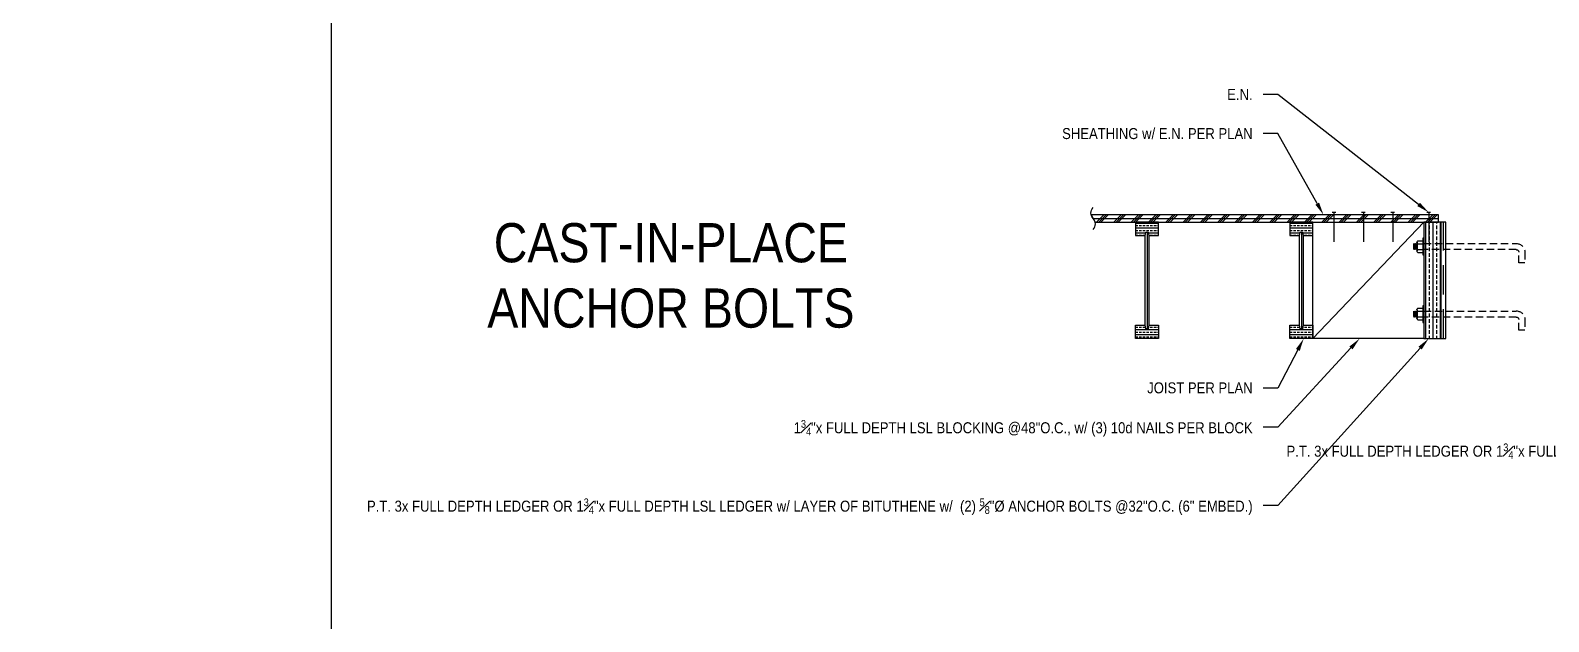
# Model space of a CAD drawing. Header units: inches. Extents: x -2661 to 42767, y -1222 to 9099.
# Drawn here: x 1714.3 to 1869.3, y 1191.7 to 1252 of the extents above; entities that cross this region are included whole.
import ezdxf
from ezdxf import colors
from ezdxf.entities.mleader import LeaderData, LeaderLine
from ezdxf.math import Vec2, Vec3

# ---------------------------------------------------------------- set-up
doc = ezdxf.new("R2010")
doc.units = ezdxf.units.IN
doc.header["$LTSCALE"] = 12
doc.header["$MEASUREMENT"] = 0
doc.linetypes.add('HIDDEN', pattern=[0.375, 0.25, -0.125])
doc.linetypes.add('HIDDEN4', pattern=[0.09375, 0.0625, -0.03125])
doc.layers.get('0').update_dxf_attribs({"linetype": 'CONTINUOUS'})
doc.layers.add('S-ANNO-NONPLOT', color=253, linetype='CONTINUOUS', plot=False, transparency=0.5)
for name, color, linetype in [('S-ANNO-NOTE', 4, 'CONTINUOUS'), ('S-BOLT', 2, 'CONTINUOUS'), ('S-BREAK', 2, 'CONTINUOUS'), ('S-MEMBRANE', 6, 'HIDDEN'), ('S-NAIL', 2, 'CONTINUOUS'), ('S-WOOD', 3, 'CONTINUOUS')]:
    doc.layers.add(name, color=color, linetype=linetype)
doc.styles.add('Arial', font='arial.ttf', dxfattribs={"width": 0.85})

# ---------------------------------------------------------------- blocks, each defined once
blk = doc.blocks.new('*U1291')
at = {"layer": 'S-WOOD'}
h = blk.add_hatch(dxfattribs=at)
h.set_pattern_fill('ANSI33', color=1, scale=3, angle=45, style=0)
h.set_pattern_definition([(90, (0.25, -8.375), (-0.75, 1e-16), []), (90, (0.625, -8), (-0.75, 1e-16), [0.375, -0.1875])])
h.paths.add_polyline_path([(1.75, -11.875), (0, -11.875), (0, 0), (1.75, 0)])
at = {"color": 4}
blk.add_lwpolyline([(0, 0), (1.75, 0), (1.75, -11.875), (0, -11.875)], close=True, dxfattribs=at)
blk.add_lwpolyline([(1.75, -11.875), (0, -11.875), (0, 0), (1.75, 0)], close=True)
blk = doc.blocks.new('10d')
at = {"color": 3}
blk.add_line((0.19, 0.25), (-0.19, 0.25), dxfattribs=at)
at = {"color": 2}
blk.add_line((0, 0.25), (0, -2.75), dxfattribs=at)
blk = doc.blocks.new('*U1290')
at = {"color": 0}
blk.add_line((0, 11.87), (11.34, 0), dxfattribs=at)
blk.add_lwpolyline([(0, 11.87), (0, 0), (11.34, 0), (11.34, 11.87)], close=True)
blk = doc.blocks.new('*U1289')
h = blk.add_hatch()
h.set_pattern_fill('ANSI33', color=1, scale=2, angle=315)
h.set_pattern_definition([(0, (-0.875, 2.375), (1e-16, 0.5), []), (0, (-0.625, 2.125), (1e-16, 0.5), [0.25, -0.125])])
h.paths.add_polyline_path([(-1.16, 10.5), (-0.19, 10.5), (-0.11, 10.87), (0.11, 10.87), (0.19, 10.5), (1.16, 10.5), (1.16, 11.88), (-1.16, 11.88)])
h = blk.add_hatch()
h.set_pattern_fill('ANSI33', color=1, scale=2, angle=315)
h.set_pattern_definition([(0, (-0.875, 0), (1e-16, 0.5), []), (0, (-0.625, -0.25), (1e-16, 0.5), [0.25, -0.125])])
h.paths.add_polyline_path([(1.16, 0), (1.16, 1.38), (0.19, 1.38), (0.11, 1), (-0.11, 1), (-0.19, 1.38), (-1.16, 1.38), (-1.16, 0)])
at = {"color": 1}
blk.add_line((0, 10.87), (0, 1), dxfattribs=at)
for points in [[(0.19, 10.5), (1.16, 10.5), (1.16, 11.88), (-1.16, 11.88), (-1.16, 10.5), (-0.19, 10.5)], [(0.19, 1.38), (1.16, 1.38), (1.16, 0), (-1.16, 0), (-1.16, 1.38), (-0.19, 1.38)]]:
    blk.add_lwpolyline(points)
at = {"color": 2}
blk.add_lwpolyline([(-0.19, 10.5), (-0.11, 10.87), (0.11, 10.87), (0.19, 10.5), (0.19, 1.38), (0.11, 1), (-0.11, 1), (-0.19, 1.38)], close=True, dxfattribs=at)
blk = doc.blocks.new('10 INCH ANCHOR BOLT')
at = {"layer": 'S-BOLT'}
for p, q in [((-0.59, 0.62), (-0.59, 0.11)), ((-0.44, 0.69), (0.44, 0.69)), ((0.25, 1.01), (-0.31, 1.01)), ((-0.31, 1.01), (-0.24, 0.97)), ((-0.31, 0.93), (-0.24, 0.97)), ((0.31, 0.89), (-0.31, 0.93)), ((-0.31, 0.93), (-0.24, 0.89)), ((-0.31, 0.85), (-0.24, 0.89)), ((0.31, 0.81), (-0.31, 0.85)), ((-0.31, 0.85), (-0.24, 0.81)), ((-0.31, 0.77), (-0.24, 0.81)), ((0.31, 0.73), (-0.31, 0.77)), ((-0.31, 0.77), (-0.24, 0.73)), ((-0.31, 0.69), (-0.24, 0.73)), ((-0.29, 0.62), (-0.29, 0.11)), ((-0.24, 0.97), (0.25, 0.93)), ((-0.24, 0.89), (0.25, 0.85)), ((-0.24, 0.81), (0.25, 0.77)), ((-0.24, 0.73), (0.25, 0.69)), ((0.31, 0.97), (-0.05, 0.99)), ((0.25, 1.01), (0.31, 0.97)), ((0.25, 0.93), (0.31, 0.97)), ((0.25, 0.93), (0.31, 0.89)), ((0.25, 0.85), (0.31, 0.89)), ((0.25, 0.85), (0.31, 0.81)), ((0.25, 0.77), (0.31, 0.81)), ((0.25, 0.77), (0.31, 0.73)), ((0.25, 0.69), (0.31, 0.73)), ((0.29, 0.62), (0.29, 0.11)), ((0.59, 0.62), (0.59, 0.11))]:
    blk.add_line(p, q, dxfattribs=at)
at = {"layer": 'S-BOLT', "linetype": 'HIDDEN4'}
for p, q in [((-0.31, 0), (-0.31, -9.44)), ((0.31, -9.44), (0.31, 0)), ((1.66, -9.69), (0.56, -9.69)), ((0.56, -10.31), (1.66, -10.31)), ((1.66, -10.31), (1.66, -9.69))]:
    blk.add_line(p, q, dxfattribs=at)
at = {"layer": 'S-BOLT'}
blk.add_lwpolyline([(0.85, 0.11), (0.85, 0), (-0.85, 0), (-0.85, 0.11)], close=True, dxfattribs=at)
for centre, radius, start, end in [((-0.44, 0.52), 0.177, 33.8901, 146.1099), ((0, 0.1), 0.589, 60.1583, 119.8417), ((0.44, 0.52), 0.177, 33.8901, 146.1099)]:
    blk.add_arc(centre, radius, start, end, dxfattribs=at)
at = {"layer": 'S-BOLT', "linetype": 'HIDDEN4'}
for radius in [0.875, 0.25]:
    blk.add_arc((0.56, -9.44), radius, 180, 270, dxfattribs=at)
blk = doc.blocks.new('*U1351')
at = {"xscale": -1}
blk.add_blockref('10 INCH ANCHOR BOLT', (0, 0), dxfattribs=at)
blk = doc.blocks.new('LEDGER_ABs_PARALLEL')
at = {"layer": 'S-WOOD'}
h = blk.add_hatch(dxfattribs=at)
h.set_pattern_fill('PLAST', color=1, scale=5, angle=45, style=0)
h.set_pattern_definition([(45, (-16.9862, -2e-06), (-0.88388, 0.88388), []), (45, (-17.0967, 0.1105), (-0.88388, 0.88388), []), (45, (-17.2072, 0.221), (-0.88388, 0.88388), [])])
h.paths.add_polyline_path([(-35.8, 0), (-0.75, 0), (-0.75, 0.75), (-36.2, 0.75)])
at = {"layer": 'S-ANNO-NONPLOT'}
blk.add_lwpolyline([(-0.5, -11.88), (0, -11.88), (0, 0), (-0.5, 0)], close=True, dxfattribs=at)
at = {"layer": 'S-BREAK'}
blk.add_lwpolyline([(-36, -0.75, 0.408465), (-36, 0.37, -0.407415), (-36, 1.48, -2.166217)], format="xyb", dxfattribs=at)
at = {"layer": 'S-MEMBRANE'}
blk.add_line((-0.25, -11.88), (-0.25, 0), dxfattribs=at)
at = {"layer": 'S-WOOD', "color": 1}
blk.add_line((-36, 0.37), (-0.75, 0.37), dxfattribs=at)
at = {"layer": 'S-WOOD'}
blk.add_lwpolyline([(-35.8, 0), (-0.75, 0), (-0.75, 0.75), (-36.2, 0.75)], close=True, dxfattribs=at)
at = {"rotation": 90}
for p in [(-2.25, -2.5), (-2.25, -9.38)]:
    blk.add_blockref('*U1351', p, dxfattribs=at)
at = {"layer": 'S-NAIL', "xscale": -1}
for p in [(-11.42, 0.75), (-8.42, 0.75), (-5.42, 0.75), (-1.75, 0.75)]:
    blk.add_blockref('10d', p, dxfattribs=at)
at = {"layer": 'S-WOOD'}
for p in [(-30.5, -11.88), (-14.75, -11.88)]:
    blk.add_blockref('*U1289', p, dxfattribs=at)
at = {"layer": 'S-WOOD', "color": 2, "xscale": -1, "rotation": 180}
blk.add_blockref('*U1290', (-13.59, 0), dxfattribs=at)
at = {"layer": 'S-WOOD', "xscale": -1}
blk.add_blockref('*U1291', (-0.5, 0), dxfattribs=at)
at = {"layer": 'S-ANNO-NOTE'}
ml = blk.add_multileader_mtext('Standard', dxfattribs=at)
ml.set_content('\\A1;E.N.', color=4, style='Arial')
ml.set_leader_properties(color=2)
ml.build(insert=Vec2(0, 0))
ml.multileader.update_dxf_attribs({"dogleg_length": 0.36, "arrow_head_size": 1.31, "scale": 12})
ctx = ml.context
ctx.base_point, ctx.scale, ctx.char_height, ctx.arrow_head_size, ctx.landing_gap_size, ctx.plane_origin = Vec3(-23.17, 13.04), 12, 1.125, 1.31, 1.08, Vec3(29.57, 315.1)
ctx.text_align_type = 2
notes = []
notes.append((ctx, [(0, (1, 1, 0), (-17.14, 13.04), (-1, 0), 1.5, [(0, [(-1.75, 1)], 0, [])])]))
ctx.mtext.insert, ctx.mtext.width, ctx.mtext.defined_height, ctx.mtext.alignment, ctx.mtext.flow_direction = Vec3(-19.72, 13.6), 2.4932, 2.69, 3, 5
ml = blk.add_multileader_mtext('Standard', dxfattribs=at)
ml.set_content('\\A1;SHEATHING w/ E.N. PER PLAN', color=4, style='Arial')
ml.set_leader_properties(color=2)
ml.build(insert=Vec2(0, 0))
ml.multileader.update_dxf_attribs({"dogleg_length": 0.36, "arrow_head_size": 1.31, "scale": 12})
ctx = ml.context
ctx.base_point, ctx.scale, ctx.char_height, ctx.arrow_head_size, ctx.landing_gap_size, ctx.plane_origin = Vec3(-30.24, 9.04), 12, 1.125, 1.31, 1.08, Vec3(29.57, 312.1)
ctx.text_align_type = 2
notes.append((ctx, [(0, (1, 1, 0), (-17.14, 9.04), (-1, 0), 1.5, [(0, [(-12.49, 0.75)], 0, [])])]))
ctx.mtext.insert, ctx.mtext.width, ctx.mtext.defined_height, ctx.mtext.alignment, ctx.mtext.flow_direction = Vec3(-19.72, 9.6), 9.5118, 2.69, 3, 5
ml = blk.add_multileader_mtext('Standard', dxfattribs=at)
ml.set_content('\\A1;P.T. 3x FULL DEPTH LEDGER OR 1{\\H0.7x;\\S3#4;}"x FULL DEPTH LSL LEDGER w/ LAYER OF BITUTHENE w/  {\\C221;(2) \\H0.7x;\\S5#8;\\H1.4286x;"%%C ANCHOR BOLTS @32"O.C. (6" EMBED.) }', color=4, style='Arial')
ml.set_leader_properties(color=2)
ml.build(insert=Vec2(0, 0))
ml.multileader.update_dxf_attribs({"dogleg_length": 0.36, "arrow_head_size": 1.31, "scale": 12})
ctx = ml.context
ctx.base_point, ctx.scale, ctx.char_height, ctx.arrow_head_size, ctx.landing_gap_size, ctx.plane_origin = Vec3(-45.16, -28.93), 12, 1.125, 1.31, 1.08, Vec3(29.84, 272.46)
ctx.text_align_type = 2
notes.append((ctx, [(0, (1, 1, 0), (-17.14, -28.93), (-1, 0), 1.5, [(0, [(-1.75, -11.88)], 0, [])])]))
ctx.mtext.insert, ctx.mtext.width, ctx.mtext.alignment, ctx.mtext.flow_direction = Vec3(-19.72, -28.2), 24.8498, 3, 5
ml = blk.add_multileader_mtext('Standard', dxfattribs=at)
ml.set_content('\\A1;JOIST PER PLAN', color=4, style='Arial')
ml.set_leader_properties(color=2)
ml.build(insert=Vec2(0, 0))
ml.multileader.update_dxf_attribs({"dogleg_length": 0.36, "arrow_head_size": 1.31, "scale": 12})
ctx = ml.context
ctx.base_point, ctx.scale, ctx.char_height, ctx.arrow_head_size, ctx.landing_gap_size, ctx.plane_origin = Vec3(-31.42, -16.93), 12, 1.125, 1.31, 1.08, Vec3(27.93, 278.51)
ctx.text_align_type = 2
notes.append((ctx, [(0, (1, 1, 0), (-17.14, -16.93), (-1, 0), 1.5, [(0, [(-14.5, -11.88)], 0, [])])]))
ctx.mtext.insert, ctx.mtext.width, ctx.mtext.alignment, ctx.mtext.flow_direction = Vec3(-19.72, -16.35), 17.75, 3, 5
ml = blk.add_multileader_mtext('Standard', dxfattribs=at)
ml.set_content('\\A1;1{\\H0.7x;\\S3#4;}"x FULL DEPTH LSL BLOCKING @48"O.C., w/ (3) 10d NAILS PER BLOCK', color=4, style='Arial')
ml.set_leader_properties(color=2)
ml.build(insert=Vec2(0, 0))
ml.multileader.update_dxf_attribs({"dogleg_length": 0.36, "arrow_head_size": 1.31, "scale": 12})
ctx = ml.context
ctx.base_point, ctx.scale, ctx.char_height, ctx.arrow_head_size, ctx.landing_gap_size, ctx.plane_origin = Vec3(-37.2, -20.93), 12, 1.125, 1.31, 1.08, Vec3(27.93, 274.53)
ctx.text_align_type = 2
notes.append((ctx, [(0, (1, 1, 0), (-17.14, -20.93), (-1, 0), 1.5, [(0, [(-8.8, -11.88)], 0, [])])]))
ctx.mtext.insert, ctx.mtext.width, ctx.mtext.alignment, ctx.mtext.flow_direction = Vec3(-19.72, -20.2), 16.7893, 3, 5
for ctx, leaders in notes:
    for number, flags, end, landing, length, lines in leaders:
        leader = LeaderData()
        leader.index, (leader.has_last_leader_line, leader.has_dogleg_vector, leader.attachment_direction) = number, flags
        leader.last_leader_point, leader.dogleg_vector, leader.dogleg_length = Vec3(end), Vec3(landing), length
        for number, points, colour, breaks in lines:
            line = LeaderLine()
            line.index, line.vertices, line.color, line.breaks = number, Vec3.list(points), colors.encode_raw_color(colour), breaks
            leader.lines.append(line)
        ctx.leaders.append(leader)
blk = doc.blocks.new('LEDGER_ABs_PERPENDICULAR(1)')
at = {"layer": 'S-ANNO-NOTE'}
ml = blk.add_multileader_mtext('Standard', dxfattribs=at)
ml.set_content('\\A1;SHEATHING w/ E.N. PER PLAN', color=4, style='Arial')
ml.set_leader_properties(color=2)
ml.build(insert=Vec2(0, 0))
ml.multileader.update_dxf_attribs({"dogleg_length": 0.36, "arrow_head_size": 1.31, "scale": 12})
ctx = ml.context
ctx.base_point, ctx.scale, ctx.char_height, ctx.arrow_head_size, ctx.landing_gap_size, ctx.plane_origin = Vec3(-27.61, 9.27), 12, 1.125, 1.31, 1.08, Vec3(26.07, 312.1)
ctx.text_align_type = 2
notes = []
notes.append((ctx, [(0, (1, 1, 0), (-14.51, 9.27), (-1, 0), 1.5, [(0, [(-10.05, 0.75)], 0, [])])]))
ctx.mtext.insert, ctx.mtext.width, ctx.mtext.defined_height, ctx.mtext.alignment, ctx.mtext.flow_direction = Vec3(-17.09, 9.83), 9.5118, 2.69, 3, 5
ml = blk.add_multileader_mtext('Standard', dxfattribs=at)
ml.set_content('\\A1;P.T. 3x FULL DEPTH LEDGER OR 1{\\H0.7x;\\S3#4;}"x FULL DEPTH LSL LEDGER w/ LAYER OF BITUTHENE w/ {\\C221;(2) \\H0.7x;\\S5#8;\\H1.4286x;"%%C ANCHOR BOLTS @16"O.C. (6" EMBED.) }', color=4, style='Arial')
ml.set_leader_properties(color=2)
ml.build(insert=Vec2(0, 0))
ml.multileader.update_dxf_attribs({"dogleg_length": 0.36, "arrow_head_size": 1.31, "scale": 12})
ctx = ml.context
ctx.base_point, ctx.scale, ctx.char_height, ctx.arrow_head_size, ctx.landing_gap_size, ctx.plane_origin = Vec3(-42.53, -23.32), 12, 1.125, 1.31, 1.08, Vec3(29.34, 272.46)
ctx.text_align_type = 2
notes.append((ctx, [(0, (1, 1, 0), (-14.51, -23.32), (-1, 0), 1.5, [(0, [(-1.75, -11.87)], 0, [])])]))
ctx.mtext.insert, ctx.mtext.width, ctx.mtext.alignment, ctx.mtext.flow_direction = Vec3(-17.09, -22.59), 25.0475, 3, 5
ml = blk.add_multileader_mtext('Standard', dxfattribs=at)
ml.set_content('\\A1;JOIST PER PLAN w/ HANGER PER SCHEDULE', color=4, style='Arial')
ml.set_leader_properties(color=2)
ml.build(insert=Vec2(0, 0))
ml.multileader.update_dxf_attribs({"dogleg_length": 0.36, "arrow_head_size": 1.31, "scale": 12})
ctx = ml.context
ctx.base_point, ctx.scale, ctx.char_height, ctx.arrow_head_size, ctx.landing_gap_size, ctx.plane_origin = Vec3(-34.47, -17.32), 12, 1.125, 1.31, 1.08, Vec3(27.43, 278.51)
ctx.text_align_type = 2
notes.append((ctx, [(0, (1, 1, 0), (-14.51, -17.32), (-1, 0), 1.5, [(0, [(-14.5, -11.87)], 0, [])])]))
ctx.mtext.insert, ctx.mtext.width, ctx.mtext.alignment, ctx.mtext.flow_direction = Vec3(-17.09, -16.74), 17.75, 3, 5
for ctx, leaders in notes:
    for number, flags, end, landing, length, lines in leaders:
        leader = LeaderData()
        leader.index, (leader.has_last_leader_line, leader.has_dogleg_vector, leader.attachment_direction) = number, flags
        leader.last_leader_point, leader.dogleg_vector, leader.dogleg_length = Vec3(end), Vec3(landing), length
        for number, points, colour, breaks in lines:
            line = LeaderLine()
            line.index, line.vertices, line.color, line.breaks = number, Vec3.list(points), colors.encode_raw_color(colour), breaks
            leader.lines.append(line)
        ctx.leaders.append(leader)

msp = doc.modelspace()

# ---------------------------------------------------------------- linework, layer by layer
at = {"layer": 'S-ANNO-NONPLOT'}
msp.add_line((1745.0403, 2012.36325), (1745.0403, 940.00328), dxfattribs=at)

# ---------------------------------------------------------------- block references
at = {"layer": 'S-ANNO-NOTE', "color": 0, "linetype": 'ByBlock'}
for name, p in [('LEDGER_ABs_PARALLEL', (1858.79922, 1232.46573)), ('LEDGER_ABs_PERPENDICULAR(1)', (1949.64676, 1232.46572))]:
    msp.add_blockref(name, p, dxfattribs=at)

# ---------------------------------------------------------------- texts
at = {"layer": 'S-ANNO-NOTE', "color": 191, "insert": (1779.70534, 1227.00142), "char_height": 4, "width": 54.6652033, "attachment_point": 5, "style": 'Arial'}
msp.add_mtext('\\A1;CAST-IN-PLACE ANCHOR BOLTS', dxfattribs=at)

doc.saveas('drawing.dxf')
